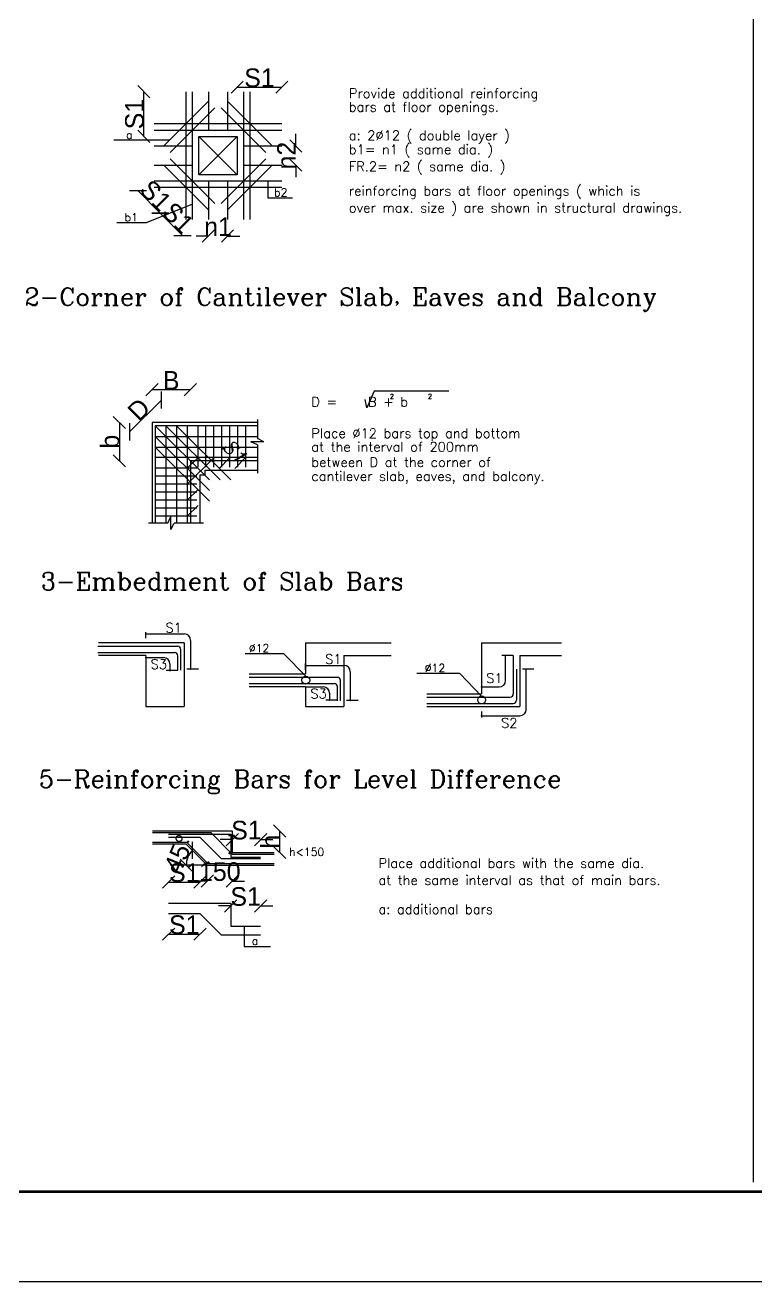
# Model space of a CAD drawing. Extents: x 166525 to 167198, y 178739 to 179747.
# Drawn here: x 166651.49 to 166661.29, y 179593.72 to 179610.58 of the extents above; entities that cross this region are included whole.
import ezdxf

# ---------------------------------------------------------------- set-up
doc = ezdxf.new("R2010")
doc.units = 0
doc.header["$MEASUREMENT"] = 0
doc.linetypes.add('AUSGEZOGEN', pattern=[0])
doc.linetypes.add('HIDDEN', pattern=[9.525, 6.35, -3.175])
doc.layers.get('0').update_dxf_attribs({"linetype": 'CONTINUOUS'})
doc.layers.get('DEFPOINTS').update_dxf_attribs({"linetype": 'CONTINUOUS'})
for name, color, linetype in [('1', 7, 'CONTINUOUS'), ('CL', 7, 'AUSGEZOGEN'), ('COVER', 7, 'CONTINUOUS'), ('DIM', 144, 'CONTINUOUS'), ('HATCH', 40, 'CONTINUOUS'), ('MHATCH', 8, 'CONTINUOUS'), ('Steel', 2, 'CONTINUOUS'), ('TEXT', 7, 'CONTINUOUS')]:
    doc.layers.add(name, color=color, linetype=linetype)
doc.styles.add('ITALICC', font='italicc')
doc.styles.add('ROMANC', font='romanc', dxfattribs={"height": 30})
doc.styles.add('ROMANS', font='romans.shx')
doc.dimstyles.new('1', dxfattribs={"dimtxt": 0.18, "dimasz": 0, "dimexe": 0, "dimexo": 0, "dimgap": 0.1, "dimtad": 1, "dimlfac": 0.5, "dimzin": 0, "dimdsep": 46, "dimtxsty": 'ITALICC', "dimtsz": 0.1, "dimcen": 0, "dimse1": 1, "dimse2": 1, "dimclrd": 256, "dimclre": 256, "dimclrt": 6, "dimadec": 0, "dimazin": 0, "dimtfac": 5, "dimtix": 1, "dimtofl": 0, "dimtmove": 2, "dimatfit": 3, "dimfxl": 1, "dimtolj": 1, "dimtzin": 0, "dimarcsym": 0})
doc.dimstyles.new('mais 1-100 plan', dxfattribs={"dimtxt": 0.25, "dimasz": 0.1635, "dimexe": 0.18, "dimexo": 0.0625, "dimgap": 0, "dimtad": 1, "dimzin": 0, "dimdsep": 46, "dimtxsty": 'Standard', "dimblk": 'OBLIQUE', "dimcen": 0, "dimse1": 1, "dimse2": 1, "dimclrd": 8, "dimclrt": 4, "dimadec": 0, "dimazin": 0, "dimtfac": 1, "dimtix": 1, "dimtofl": 0, "dimtmove": 0, "dimatfit": 3, "dimldrblk": 'OBLIQUE', "dimfxl": 0.18, "dimtolj": 1, "dimtzin": 0, "dimarcsym": 0})

# ---------------------------------------------------------------- blocks, each defined once
blk = doc.blocks.new('_OBLIQUE')
at = {"color": 0, "linetype": 'ByBlock'}
blk.add_line((-0.5, -0.5), (0.5, 0.5), dxfattribs=at)
blk = doc.blocks.new('*D117')
at = {"color": 8, "linetype": 'Continuous', "lineweight": -2, "transparency": 16777216}
for p, q in [((166654.25, 179598.763), (166654.087, 179598.763)), ((166654.651, 179598.763), (166654.814, 179598.763))]:
    blk.add_line(p, q, dxfattribs=at)
at = {"layer": 'DEFPOINTS', "color": 0, "linetype": 'Continuous', "transparency": 16777216}
for p in [(166654.25, 179598.688), (166654.651, 179598.763), (166654.651, 179598.623)]:
    blk.add_point(p, dxfattribs=at)
at = {"color": 8, "linetype": 'Continuous', "lineweight": -2, "transparency": 16777216, "xscale": 0.1635000000000001, "yscale": 0.1635000000000001, "zscale": 0.1635000000000001}
blk.add_blockref('_OBLIQUE', (166654.25, 179598.763), dxfattribs=at)
at = {"color": 8, "linetype": 'Continuous', "lineweight": -2, "transparency": 16777216, "xscale": 0.1635000000000001, "yscale": 0.1635000000000001, "zscale": 0.1635000000000001, "rotation": 180}
blk.add_blockref('_OBLIQUE', (166654.651, 179598.763), dxfattribs=at)
at = {"color": 4, "linetype": 'Continuous', "transparency": 16777216, "insert": (166654.451, 179598.888), "char_height": 0.25, "attachment_point": 5}
blk.add_mtext('\\A1;{S1}', dxfattribs=at)
blk = doc.blocks.new('*D118')
at = {"color": 8, "linetype": 'Continuous', "lineweight": -2, "transparency": 16777216}
for p, q in [((166654.272, 179599.653), (166654.108, 179599.653)), ((166654.651, 179599.653), (166654.814, 179599.653))]:
    blk.add_line(p, q, dxfattribs=at)
at = {"layer": 'DEFPOINTS', "color": 0, "linetype": 'Continuous', "transparency": 16777216}
for p in [(166654.272, 179599.574), (166654.651, 179599.653), (166654.651, 179599.513)]:
    blk.add_point(p, dxfattribs=at)
at = {"color": 8, "linetype": 'Continuous', "lineweight": -2, "transparency": 16777216, "xscale": 0.1635000000000001, "yscale": 0.1635000000000001, "zscale": 0.1635000000000001}
blk.add_blockref('_OBLIQUE', (166654.272, 179599.653), dxfattribs=at)
at = {"color": 8, "linetype": 'Continuous', "lineweight": -2, "transparency": 16777216, "xscale": 0.1635000000000001, "yscale": 0.1635000000000001, "zscale": 0.1635000000000001, "rotation": 180}
blk.add_blockref('_OBLIQUE', (166654.651, 179599.653), dxfattribs=at)
at = {"color": 4, "linetype": 'Continuous', "transparency": 16777216, "insert": (166654.461, 179599.778), "char_height": 0.25, "attachment_point": 5}
blk.add_mtext('\\A1;{S1}', dxfattribs=at)
blk = doc.blocks.new('*D119')
at = {"color": 8, "linetype": 'Continuous', "lineweight": -2, "transparency": 16777216}
blk.add_line((166654.336, 179609.743), (166654.935, 179609.743), dxfattribs=at)
at = {"layer": 'DEFPOINTS', "color": 0, "linetype": 'Continuous', "transparency": 16777216}
for p in [(166654.935, 179609.743), (166654.336, 179609.518), (166654.935, 179609.39)]:
    blk.add_point(p, dxfattribs=at)
at = {"color": 8, "linetype": 'Continuous', "lineweight": -2, "transparency": 16777216, "xscale": 0.1635000000000001, "yscale": 0.1635000000000001, "zscale": 0.1635000000000001, "rotation": 180}
blk.add_blockref('_OBLIQUE', (166654.336, 179609.743), dxfattribs=at)
at = {"color": 8, "linetype": 'Continuous', "lineweight": -2, "transparency": 16777216, "xscale": 0.1635000000000001, "yscale": 0.1635000000000001, "zscale": 0.1635000000000001}
blk.add_blockref('_OBLIQUE', (166654.935, 179609.743), dxfattribs=at)
at = {"color": 4, "linetype": 'Continuous', "transparency": 16777216, "insert": (166654.636, 179609.868), "char_height": 0.25, "attachment_point": 5}
blk.add_mtext('\\A1;{S1}', dxfattribs=at)
blk = doc.blocks.new('*D120')
at = {"color": 8, "linetype": 'Continuous', "lineweight": -2, "transparency": 16777216}
blk.add_line((166654.907, 179599.48), (166654.907, 179599.769), dxfattribs=at)
at = {"layer": 'DEFPOINTS', "color": 0, "linetype": 'Continuous', "transparency": 16777216}
for p in [(166654.717, 179599.769), (166654.907, 179599.769), (166654.717, 179599.48)]:
    blk.add_point(p, dxfattribs=at)
at = {"color": 8, "linetype": 'Continuous', "lineweight": -2, "transparency": 16777216, "xscale": 0.1635000000000001, "yscale": 0.1635000000000001, "zscale": 0.1635000000000001}
for p, rotation in [((166654.907, 179599.769), 90), ((166654.907, 179599.48), 270)]:
    blk.add_blockref('_OBLIQUE', p, dxfattribs=dict(at, rotation=rotation))
at = {"color": 4, "linetype": 'Continuous', "transparency": 16777216, "insert": (166654.782, 179599.625), "char_height": 0.25, "attachment_point": 5, "rotation": 90}
blk.add_mtext('\\A1;{h}', dxfattribs=at)
blk = doc.blocks.new('*D122')
at = {"color": 8, "linetype": 'Continuous', "lineweight": -2, "transparency": 16777216}
blk.add_line((166653.086, 179609.083), (166653.086, 179609.682), dxfattribs=at)
at = {"layer": 'DEFPOINTS', "color": 0, "linetype": 'Continuous', "transparency": 16777216}
for p in [(166653.086, 179609.682), (166653.433, 179609.682), (166653.305, 179609.083)]:
    blk.add_point(p, dxfattribs=at)
at = {"color": 8, "linetype": 'Continuous', "lineweight": -2, "transparency": 16777216, "xscale": 0.1635000000000001, "yscale": 0.1635000000000001, "zscale": 0.1635000000000001}
for p, rotation in [((166653.086, 179609.682), 90), ((166653.086, 179609.083), 270)]:
    blk.add_blockref('_OBLIQUE', p, dxfattribs=dict(at, rotation=rotation))
at = {"color": 4, "linetype": 'Continuous', "transparency": 16777216, "insert": (166652.961, 179609.383), "char_height": 0.25, "attachment_point": 5, "rotation": 90}
blk.add_mtext('\\A1;{S1}', dxfattribs=at)
blk = doc.blocks.new('*D123')
at = {"color": 8, "linetype": 'Continuous', "lineweight": -2, "transparency": 16777216}
blk.add_line((166653.306, 179608.053), (166653.605, 179607.753), dxfattribs=at)
at = {"layer": 'DEFPOINTS', "color": 0, "linetype": 'Continuous', "transparency": 16777216}
for p in [(166653.445, 179608.192), (166653.745, 179607.893), (166653.605, 179607.753)]:
    blk.add_point(p, dxfattribs=at)
at = {"color": 8, "linetype": 'Continuous', "lineweight": -2, "transparency": 16777216, "xscale": 0.1635000000000001, "yscale": 0.1635000000000001, "zscale": 0.1635000000000001}
for p, rotation in [((166653.306, 179608.053), 134.9999999988167), ((166653.605, 179607.753), 314.9999999988167)]:
    blk.add_blockref('_OBLIQUE', p, dxfattribs=dict(at, rotation=rotation))
at = {"color": 4, "linetype": 'Continuous', "transparency": 16777216, "insert": (166653.544, 179607.991), "char_height": 0.25, "attachment_point": 5, "rotation": 315}
blk.add_mtext('\\A1;{S1}', dxfattribs=at)
blk = doc.blocks.new('*D124')
at = {"color": 8, "linetype": 'Continuous', "lineweight": -2, "transparency": 16777216}
blk.add_line((166653.007, 179608.352), (166653.306, 179608.053), dxfattribs=at)
at = {"layer": 'DEFPOINTS', "color": 0, "linetype": 'Continuous', "transparency": 16777216}
for p in [(166653.146, 179608.492), (166653.445, 179608.192), (166653.306, 179608.053)]:
    blk.add_point(p, dxfattribs=at)
at = {"color": 8, "linetype": 'Continuous', "lineweight": -2, "transparency": 16777216, "xscale": 0.1635000000000001, "yscale": 0.1635000000000001, "zscale": 0.1635000000000001}
for p, rotation in [((166653.007, 179608.352), 135), ((166653.306, 179608.053), 315)]:
    blk.add_blockref('_OBLIQUE', p, dxfattribs=dict(at, rotation=rotation))
at = {"color": 4, "linetype": 'Continuous', "transparency": 16777216, "insert": (166653.245, 179608.291), "char_height": 0.25, "attachment_point": 5, "rotation": 315}
blk.add_mtext('\\A1;{S1}', dxfattribs=at)
blk = doc.blocks.new('*D125')
at = {"color": 8, "linetype": 'Continuous', "lineweight": -2, "transparency": 16777216}
for p, q in [((166653.951, 179607.747), (166653.788, 179607.747)), ((166654.208, 179607.747), (166654.371, 179607.747))]:
    blk.add_line(p, q, dxfattribs=at)
at = {"layer": 'DEFPOINTS', "color": 0, "linetype": 'Continuous', "transparency": 16777216}
for p in [(166653.951, 179607.873), (166654.208, 179607.873), (166654.208, 179607.747)]:
    blk.add_point(p, dxfattribs=at)
at = {"color": 8, "linetype": 'Continuous', "lineweight": -2, "transparency": 16777216, "xscale": 0.1635000000000001, "yscale": 0.1635000000000001, "zscale": 0.1635000000000001}
blk.add_blockref('_OBLIQUE', (166653.951, 179607.747), dxfattribs=at)
at = {"color": 8, "linetype": 'Continuous', "lineweight": -2, "transparency": 16777216, "xscale": 0.1635000000000001, "yscale": 0.1635000000000001, "zscale": 0.1635000000000001, "rotation": 180}
blk.add_blockref('_OBLIQUE', (166654.208, 179607.747), dxfattribs=at)
at = {"color": 4, "linetype": 'Continuous', "transparency": 16777216, "insert": (166654.08, 179607.872), "char_height": 0.25, "attachment_point": 5}
blk.add_mtext('\\A1;{n1}', dxfattribs=at)
blk = doc.blocks.new('*D126')
at = {"color": 8, "linetype": 'Continuous', "lineweight": -2, "transparency": 16777216}
for p, q in [((166653.937, 179599.097), (166653.773, 179599.097)), ((166654.272, 179599.097), (166654.435, 179599.097))]:
    blk.add_line(p, q, dxfattribs=at)
at = {"layer": 'DEFPOINTS', "color": 0, "linetype": 'Continuous', "transparency": 16777216}
for p in [(166653.937, 179599.202), (166654.272, 179599.203), (166654.272, 179599.097)]:
    blk.add_point(p, dxfattribs=at)
at = {"color": 8, "linetype": 'Continuous', "lineweight": -2, "transparency": 16777216, "xscale": 0.1635000000000001, "yscale": 0.1635000000000001, "zscale": 0.1635000000000001}
blk.add_blockref('_OBLIQUE', (166653.937, 179599.097), dxfattribs=at)
at = {"color": 8, "linetype": 'Continuous', "lineweight": -2, "transparency": 16777216, "xscale": 0.1635000000000001, "yscale": 0.1635000000000001, "zscale": 0.1635000000000001, "rotation": 180}
blk.add_blockref('_OBLIQUE', (166654.272, 179599.097), dxfattribs=at)
at = {"color": 4, "linetype": 'Continuous', "transparency": 16777216, "insert": (166654.104, 179599.222), "char_height": 0.25, "attachment_point": 5}
blk.add_mtext('\\A1;{150}', dxfattribs=at)
blk = doc.blocks.new('*D127')
at = {"color": 8, "linetype": 'Continuous', "lineweight": -2, "transparency": 16777216}
blk.add_line((166653.417, 179598.385), (166653.838, 179598.385), dxfattribs=at)
at = {"layer": 'DEFPOINTS', "color": 0, "linetype": 'Continuous', "transparency": 16777216}
for p in [(166653.417, 179598.516), (166653.838, 179598.516), (166653.838, 179598.385)]:
    blk.add_point(p, dxfattribs=at)
at = {"color": 8, "linetype": 'Continuous', "lineweight": -2, "transparency": 16777216, "xscale": 0.1635000000000001, "yscale": 0.1635000000000001, "zscale": 0.1635000000000001, "rotation": 180}
blk.add_blockref('_OBLIQUE', (166653.417, 179598.385), dxfattribs=at)
at = {"color": 8, "linetype": 'Continuous', "lineweight": -2, "transparency": 16777216, "xscale": 0.1635000000000001, "yscale": 0.1635000000000001, "zscale": 0.1635000000000001}
blk.add_blockref('_OBLIQUE', (166653.838, 179598.385), dxfattribs=at)
at = {"color": 4, "linetype": 'Continuous', "transparency": 16777216, "insert": (166653.628, 179598.51), "char_height": 0.25, "attachment_point": 5}
blk.add_mtext('\\A1;{S1}', dxfattribs=at)
blk = doc.blocks.new('*D128')
at = {"color": 8, "linetype": 'Continuous', "lineweight": -2, "transparency": 16777216}
blk.add_line((166653.417, 179599.084), (166653.838, 179599.084), dxfattribs=at)
at = {"layer": 'DEFPOINTS', "color": 0, "linetype": 'Continuous', "transparency": 16777216}
for p in [(166653.417, 179599.216), (166653.838, 179599.216), (166653.838, 179599.084)]:
    blk.add_point(p, dxfattribs=at)
at = {"color": 8, "linetype": 'Continuous', "lineweight": -2, "transparency": 16777216, "xscale": 0.1635000000000001, "yscale": 0.1635000000000001, "zscale": 0.1635000000000001, "rotation": 180}
blk.add_blockref('_OBLIQUE', (166653.417, 179599.084), dxfattribs=at)
at = {"color": 8, "linetype": 'Continuous', "lineweight": -2, "transparency": 16777216, "xscale": 0.1635000000000001, "yscale": 0.1635000000000001, "zscale": 0.1635000000000001}
blk.add_blockref('_OBLIQUE', (166653.838, 179599.084), dxfattribs=at)
at = {"color": 4, "linetype": 'Continuous', "transparency": 16777216, "insert": (166653.628, 179599.209), "char_height": 0.25, "attachment_point": 5}
blk.add_mtext('\\A1;{S1}', dxfattribs=at)
blk = doc.blocks.new('*D129')
at = {"color": 8, "linetype": 'Continuous', "lineweight": -2, "transparency": 16777216}
blk.add_arc((166653.937, 179599.309), 0.283, 135, 180, dxfattribs=at)
at = {"layer": 'DEFPOINTS', "color": 0, "linetype": 'Continuous', "transparency": 16777216}
for p in [(166653.648, 179599.598), (166653.692, 179599.451), (166653.438, 179599.309), (166653.937, 179599.309), (166653.937, 179599.309)]:
    blk.add_point(p, dxfattribs=at)
at = {"color": 8, "linetype": 'Continuous', "lineweight": -2, "transparency": 16777216, "xscale": 0.1635000000000001, "yscale": 0.1635000000000001, "zscale": 0.1635000000000001}
for p, rotation in [((166653.737, 179599.509), 44.99999999633005), ((166653.654, 179599.309), 270.0000000007686)]:
    blk.add_blockref('_OBLIQUE', p, dxfattribs=dict(at, rotation=rotation))
at = {"color": 4, "linetype": 'Continuous', "transparency": 16777216, "insert": (166653.56, 179599.465), "char_height": 0.25, "attachment_point": 5, "rotation": 67.5}
blk.add_mtext('\\A1;45°', dxfattribs=at)
blk = doc.blocks.new('*D130')
at = {"layer": 'DEFPOINTS', "color": 0, "ltscale": 10, "transparency": 16777216}
for p in [(166653.951, 179604.775), (166654.335, 179604.56), (166654.251, 179604.476)]:
    blk.add_point(p, dxfattribs=at)
at = {"layer": 'Steel', "color": 6, "ltscale": 10, "transparency": 16777216, "insert": (166654.319, 179604.844), "char_height": 0.18, "attachment_point": 5, "rotation": 315, "style": 'ITALICC'}
blk.add_mtext('\\A1;{S1}', dxfattribs=at)
blk = doc.blocks.new('*D56')
at = {"color": 8, "linetype": 'Continuous', "lineweight": -2, "transparency": 16777216}
blk.add_line((166652.894, 179605.12), (166653.321, 179605.548), dxfattribs=at)
at = {"layer": 'DEFPOINTS', "color": 0, "linetype": 'Continuous', "transparency": 16777216}
for p in [(166653.321, 179605.548), (166653.666, 179605.203), (166653.238, 179604.775)]:
    blk.add_point(p, dxfattribs=at)
at = {"color": 8, "linetype": 'Continuous', "lineweight": -2, "transparency": 16777216, "xscale": 0.1635000000000001, "yscale": 0.1635000000000001, "zscale": 0.1635000000000001}
for p, rotation in [((166653.321, 179605.548), 45.0000000019492), ((166652.894, 179605.12), 225.0000000019492)]:
    blk.add_blockref('_OBLIQUE', p, dxfattribs=dict(at, rotation=rotation))
at = {"color": 4, "linetype": 'Continuous', "transparency": 16777216, "insert": (166653.019, 179605.422), "char_height": 0.25, "attachment_point": 5, "rotation": 45}
blk.add_mtext('\\A1;{D}', dxfattribs=at)
blk = doc.blocks.new('*D57')
at = {"color": 8, "linetype": 'Continuous', "lineweight": -2, "transparency": 16777216}
blk.add_line((166653.196, 179605.687), (166653.709, 179605.687), dxfattribs=at)
at = {"layer": 'DEFPOINTS', "color": 0, "linetype": 'Continuous', "transparency": 16777216}
for p in [(166653.196, 179605.587), (166653.709, 179605.687), (166653.709, 179605.446)]:
    blk.add_point(p, dxfattribs=at)
at = {"color": 8, "linetype": 'Continuous', "lineweight": -2, "transparency": 16777216, "xscale": 0.1635000000000001, "yscale": 0.1635000000000001, "zscale": 0.1635000000000001, "rotation": 180}
blk.add_blockref('_OBLIQUE', (166653.196, 179605.687), dxfattribs=at)
at = {"color": 8, "linetype": 'Continuous', "lineweight": -2, "transparency": 16777216, "xscale": 0.1635000000000001, "yscale": 0.1635000000000001, "zscale": 0.1635000000000001}
blk.add_blockref('_OBLIQUE', (166653.709, 179605.687), dxfattribs=at)
at = {"color": 4, "linetype": 'Continuous', "transparency": 16777216, "insert": (166653.452, 179605.812), "char_height": 0.25, "attachment_point": 5}
blk.add_mtext('\\A1;{B}', dxfattribs=at)
blk = doc.blocks.new('*D58')
at = {"color": 8, "linetype": 'Continuous', "lineweight": -2, "transparency": 16777216}
blk.add_line((166652.757, 179605.246), (166652.757, 179604.733), dxfattribs=at)
at = {"layer": 'DEFPOINTS', "color": 0, "linetype": 'Continuous', "transparency": 16777216}
for p in [(166652.839, 179605.246), (166652.757, 179604.733), (166652.985, 179604.733)]:
    blk.add_point(p, dxfattribs=at)
at = {"color": 8, "linetype": 'Continuous', "lineweight": -2, "transparency": 16777216, "xscale": 0.1635000000000001, "yscale": 0.1635000000000001, "zscale": 0.1635000000000001}
for p, rotation in [((166652.757, 179605.246), 90), ((166652.757, 179604.733), 270)]:
    blk.add_blockref('_OBLIQUE', p, dxfattribs=dict(at, rotation=rotation))
at = {"color": 4, "linetype": 'Continuous', "transparency": 16777216, "insert": (166652.632, 179604.989), "char_height": 0.25, "attachment_point": 5, "rotation": 90}
blk.add_mtext('\\A1;{b}', dxfattribs=at)
blk = doc.blocks.new('*D60')
at = {"color": 8, "linetype": 'Continuous', "lineweight": -2, "transparency": 16777216}
for p, q in [((166655.123, 179608.955), (166655.123, 179609.118)), ((166655.123, 179608.698), (166655.123, 179608.535))]:
    blk.add_line(p, q, dxfattribs=at)
at = {"layer": 'DEFPOINTS', "color": 0, "linetype": 'Continuous', "transparency": 16777216}
for p in [(166654.995, 179608.955), (166654.995, 179608.698), (166655.123, 179608.698)]:
    blk.add_point(p, dxfattribs=at)
at = {"color": 8, "linetype": 'Continuous', "lineweight": -2, "transparency": 16777216, "xscale": 0.1635000000000001, "yscale": 0.1635000000000001, "zscale": 0.1635000000000001}
for p, rotation in [((166655.123, 179608.955), 270), ((166655.123, 179608.698), 90)]:
    blk.add_blockref('_OBLIQUE', p, dxfattribs=dict(at, rotation=rotation))
at = {"color": 4, "linetype": 'Continuous', "transparency": 16777216, "insert": (166654.998, 179608.826), "char_height": 0.25, "attachment_point": 5, "rotation": 90}
blk.add_mtext('\\A1;{n2}', dxfattribs=at)

msp = doc.modelspace()

# ---------------------------------------------------------------- linework, layer by layer
at = {"color": 8, "ltscale": 2}
msp.add_line((166661.25524, 179634.83676), (166661.25524, 179595.06095), dxfattribs=at)
at = {"layer": '1', "ltscale": 10}
for p, q in [((166653.19564, 179605.24582), (166653.19564, 179603.89846)), ((166654.60741, 179605.24582), (166653.19564, 179605.24582)), ((166653.62494, 179602.29211), (166652.47686, 179602.29211)), ((166653.62494, 179602.29211), (166653.62494, 179601.43662)), ((166655.25328, 179602.29211), (166655.25328, 179601.87501)), ((166655.25328, 179602.29211), (166656.40136, 179602.29211)), ((166657.61242, 179602.29211), (166657.61242, 179601.60772)), ((166657.61242, 179602.29211), (166658.68729, 179602.29211)), ((166653.11165, 179602.12101), (166652.47686, 179602.12101)), ((166653.11165, 179602.12101), (166653.11165, 179601.43662)), ((166655.76657, 179602.12101), (166655.76657, 179601.43662)), ((166655.76657, 179602.12101), (166656.40136, 179602.12101)), ((166658.12571, 179602.12101), (166658.12571, 179601.43662)), ((166658.12571, 179602.12101), (166658.68729, 179602.12101)), ((166654.49941, 179601.87501), (166655.25328, 179601.87501)), ((166654.49941, 179601.70391), (166655.25328, 179601.70391)), ((166655.25328, 179601.70391), (166655.25328, 179601.43662)), ((166656.87843, 179601.60772), (166657.61242, 179601.60772)), ((166653.11165, 179601.43662), (166653.62494, 179601.43662)), ((166655.25328, 179601.43662), (166655.76657, 179601.43662)), ((166656.87843, 179601.43662), (166658.12571, 179601.43662)), ((166653.20252, 179599.76926), (166653.93651, 179599.76926)), ((166653.93651, 179599.76926), (166654.27158, 179599.76926)), ((166654.27158, 179599.76926), (166654.27158, 179599.48031)), ((166653.20252, 179599.59816), (166653.64756, 179599.59816)), ((166653.93651, 179599.30921), (166653.64756, 179599.59816)), ((166654.27158, 179599.48031), (166654.83315, 179599.48031)), ((166653.93651, 179599.30921), (166654.27158, 179599.30921)), ((166654.27158, 179599.30921), (166654.83315, 179599.30921))]:
    msp.add_line(p, q, dxfattribs=at)
at = {"layer": '1', "linetype": 'HIDDEN', "ltscale": 60}
for p, q in [((166653.70894, 179604.73252), (166653.70894, 179603.89846)), ((166654.60741, 179604.73252), (166653.70894, 179604.73252)), ((166653.90143, 179604.6042), (166653.90143, 179604.54004)), ((166654.60741, 179604.6042), (166653.90143, 179604.6042)), ((166653.90143, 179604.54004), (166653.83727, 179604.54004)), ((166653.83727, 179604.54004), (166653.83727, 179603.89846))]:
    msp.add_line(p, q, dxfattribs=at)
at = {"layer": '1', "ltscale": 10}
msp.add_lwpolyline([(166653.82296, 179608.56979), (166653.82296, 179609.08309), (166654.33626, 179609.08309), (166654.33626, 179608.56979)], close=True, dxfattribs=at)
at = {"layer": 'CL', "linetype": 'Continuous'}
for points in [[(166653.42827, 179609.0306), (166652.68209, 179609.0306)], [(166654.75, 179608.48424), (166654.75, 179608.25749), (166655.07809, 179608.25749)], [(166653.73741, 179608.17652), (166653.11786, 179607.92347), (166652.72242, 179607.92347)], [(166655.25651, 179601.84309), (166654.96223, 179602.14459), (166654.4428, 179602.14459)], [(166657.61565, 179601.57821), (166657.32137, 179601.8797), (166656.7477, 179601.8797)], [(166654.42942, 179598.49295), (166654.42942, 179598.2199), (166654.78206, 179598.2199)]]:
    msp.add_lwpolyline(points, dxfattribs=at)
at = {"layer": 'COVER', "flags": 128}
msp.add_lwpolyline([(166613.8318, 179636.04424), (166673.75305, 179636.04424), (166673.75305, 179593.72174), (166613.8318, 179593.72174)], close=True, dxfattribs=at)
at = {"layer": 'DIM', "ltscale": 10}
for p, q in [((166653.11165, 179602.35201), (166653.11165, 179602.43406)), ((166653.11165, 179602.41013), (166653.62711, 179602.41013)), ((166653.71266, 179602.32458), (166653.71266, 179601.93938)), ((166653.11165, 179602.09495), (166653.34978, 179602.09495)), ((166658.04017, 179602.12101), (166657.88474, 179602.12101)), ((166657.9361, 179601.78587), (166657.9361, 179602.12101)), ((166653.53939, 179601.91877), (166653.38397, 179601.91877)), ((166653.43533, 179602.0094), (166653.43533, 179601.91877)), ((166653.81673, 179601.93938), (166653.6613, 179601.93938)), ((166655.25328, 179601.9315), (166655.25328, 179602.01355)), ((166655.25328, 179601.98962), (166655.76874, 179601.98962)), ((166655.85429, 179601.90407), (166655.85429, 179601.51887)), ((166658.3175, 179601.93962), (166658.16207, 179601.93962)), ((166658.21343, 179601.39957), (166658.21343, 179601.93962)), ((166655.25328, 179601.70032), (166655.49141, 179601.70032)), ((166657.61242, 179601.70032), (166657.85055, 179601.70032)), ((166655.68102, 179601.52414), (166655.5256, 179601.52414)), ((166655.57696, 179601.61477), (166655.57696, 179601.52414)), ((166655.95836, 179601.51887), (166655.80293, 179601.51887)), ((166657.61242, 179601.37214), (166657.61242, 179601.29009)), ((166657.61242, 179601.31402), (166658.12788, 179601.31402)), ((166653.93651, 179599.30921), (166653.43825, 179599.30921))]:
    msp.add_line(p, q, dxfattribs=at)
at = {"layer": 'DIM', "ltscale": 10, "const_width": 0.01069}
for points in [[(166653.1063, 179602.41013, -1), (166653.11699, 179602.41013, -1)], [(166653.1063, 179602.09495, 1), (166653.11699, 179602.09495, 1)], [(166657.93075, 179602.12101, 1), (166657.94145, 179602.12101, 1)], [(166653.42998, 179601.91877, -1), (166653.44068, 179601.91877, -1)], [(166653.70731, 179601.93938, -1), (166653.71801, 179601.93938, -1)], [(166655.24793, 179601.98962, -1), (166655.25862, 179601.98962, -1)], [(166658.20808, 179601.93962, 1), (166658.21878, 179601.93962, 1)], [(166655.24793, 179601.70032, 1), (166655.25862, 179601.70032, 1)], [(166657.60707, 179601.70032, 1), (166657.61776, 179601.70032, 1)], [(166655.57161, 179601.52414, -1), (166655.58231, 179601.52414, -1)], [(166655.84894, 179601.51887, -1), (166655.85964, 179601.51887, -1)], [(166657.60707, 179601.31402, 1), (166657.61776, 179601.31402, 1)]]:
    msp.add_lwpolyline(points, format="xyb", close=True, dxfattribs=at)
at = {"layer": 'DIM', "ltscale": 10}
for centre, start, end in [((166653.62711, 179602.32458), 0, 90), ((166653.34978, 179602.0094), 0, 90), ((166655.76874, 179601.90407), 0, 90), ((166655.49141, 179601.61477), 0, 90), ((166657.85055, 179601.78587), 270, 0), ((166658.12788, 179601.39957), 270, 0)]:
    msp.add_arc(centre, 0.08555, start, end, dxfattribs=at)
at = {"layer": 'HATCH', "ltscale": 10}
for p, q in [((166654.33626, 179609.08309), (166653.82296, 179608.56979)), ((166653.82296, 179609.08309), (166654.33626, 179608.56979)), ((166654.60741, 179605.2886), (166654.60741, 179605.03195)), ((166654.69296, 179604.98917), (166654.52186, 179604.98917)), ((166654.60741, 179604.9464), (166654.52186, 179604.98917)), ((166654.69296, 179604.98917), (166654.60741, 179605.03195)), ((166654.60741, 179604.9464), (166654.60741, 179604.56746)), ((166653.40617, 179603.89846), (166653.14952, 179603.89846)), ((166653.40617, 179603.89846), (166653.44895, 179603.98401)), ((166653.44895, 179603.81291), (166653.44895, 179603.98401)), ((166653.44895, 179603.81291), (166653.49172, 179603.89846)), ((166653.88616, 179603.89846), (166653.49172, 179603.89846))]:
    msp.add_line(p, q, dxfattribs=at)
at = {"layer": 'MHATCH', "const_width": 0.03562, "flags": 128}
msp.add_lwpolyline([(166615.3993, 179634.83299), (166672.18555, 179634.83299), (166672.18555, 179594.93299), (166615.3993, 179594.93299)], close=True, dxfattribs=at)
at = {"layer": 'Steel', "ltscale": 10}
for p, q in [((166653.65186, 179607.97094), (166653.65186, 179609.68193)), ((166653.73741, 179607.97094), (166653.73741, 179609.68193)), ((166653.95128, 179609.68193), (166653.95128, 179609.16864)), ((166654.20793, 179609.68193), (166654.20793, 179609.16864)), ((166654.42181, 179609.68193), (166654.42181, 179607.97094)), ((166654.50735, 179609.68193), (166654.50735, 179607.97094)), ((166653.35244, 179608.95476), (166653.95128, 179609.55361)), ((166653.43799, 179608.86921), (166654.03683, 179609.46806)), ((166654.72123, 179608.86921), (166654.12238, 179609.46806)), ((166654.80678, 179608.95476), (166654.20793, 179609.55361)), ((166653.22411, 179609.25419), (166654.9351, 179609.25419)), ((166653.22411, 179609.16864), (166654.9351, 179609.16864)), ((166653.22411, 179608.95476), (166653.73741, 179608.95476)), ((166654.42181, 179608.95476), (166654.9351, 179608.95476)), ((166653.43799, 179608.78366), (166654.03683, 179608.18482)), ((166654.72123, 179608.78366), (166654.12238, 179608.18482)), ((166653.22411, 179608.69811), (166653.73741, 179608.69811)), ((166653.35244, 179608.69811), (166653.95128, 179608.09927)), ((166654.80678, 179608.69811), (166654.20793, 179608.09927)), ((166654.42181, 179608.69811), (166654.9351, 179608.69811)), ((166654.9351, 179608.48424), (166653.22411, 179608.48424)), ((166653.95128, 179608.48424), (166653.95128, 179607.97094)), ((166654.20793, 179608.48424), (166654.20793, 179607.97094)), ((166654.9351, 179608.39869), (166653.22411, 179608.39869)), ((166656.17383, 179605.66831), (166656.07578, 179605.4453)), ((166657.17775, 179605.66831), (166656.17383, 179605.66831)), ((166656.07578, 179605.4453), (166656.05399, 179605.55408)), ((166653.23842, 179605.20305), (166653.23842, 179603.89846)), ((166653.23842, 179605.20305), (166653.96559, 179604.47588)), ((166654.60741, 179605.20305), (166653.23842, 179605.20305)), ((166653.381, 179605.20305), (166654.10817, 179604.47588)), ((166653.381, 179605.20305), (166653.381, 179603.89846)), ((166653.52358, 179605.20305), (166654.25075, 179604.47588)), ((166653.52358, 179605.20305), (166653.52358, 179603.89846)), ((166653.66617, 179605.20305), (166653.66617, 179603.89846)), ((166653.23842, 179605.06046), (166653.96559, 179604.33329)), ((166653.23842, 179605.06046), (166654.60741, 179605.06046)), ((166653.23842, 179604.91788), (166653.96559, 179604.19071)), ((166653.23842, 179604.91788), (166654.60741, 179604.91788)), ((166654.60741, 179604.7753), (166653.23842, 179604.7753)), ((166652.46793, 179602.24628), (166653.53939, 179602.24628)), ((166653.58217, 179601.9273), (166653.58217, 179602.2035)), ((166652.46793, 179602.16073), (166653.49662, 179602.16073)), ((166653.53939, 179601.9273), (166653.53939, 179602.11795)), ((166658.04017, 179602.12101), (166658.04017, 179601.60772)), ((166658.08294, 179601.93641), (166658.08294, 179601.52217)), ((166654.49941, 179601.83224), (166655.68102, 179601.83224)), ((166654.49941, 179601.74669), (166655.63825, 179601.74669)), ((166655.68102, 179601.51326), (166655.68102, 179601.70391)), ((166655.7238, 179601.51326), (166655.7238, 179601.78946)), ((166656.87843, 179601.56494), (166657.99739, 179601.56494)), ((166656.87843, 179601.47939), (166658.04017, 179601.47939)), ((166653.20252, 179599.74787), (166653.98179, 179599.74787)), ((166653.41719, 179599.72648), (166654.25019, 179599.72648)), ((166653.41719, 179599.68335), (166653.83807, 179599.68335)), ((166654.12401, 179599.39741), (166653.83807, 179599.68335)), ((166654.27074, 179599.45892), (166653.98179, 179599.74787)), ((166654.25019, 179599.72648), (166654.25019, 179599.4188)), ((166653.20252, 179599.61955), (166653.65642, 179599.61955)), ((166653.94537, 179599.3306), (166653.65642, 179599.61955)), ((166654.12401, 179599.39741), (166654.65087, 179599.39741)), ((166654.25019, 179599.4188), (166654.65087, 179599.4188)), ((166654.27074, 179599.45892), (166654.83315, 179599.45892)), ((166653.94537, 179599.3306), (166654.83315, 179599.3306)), ((166653.41719, 179598.80063), (166654.25019, 179598.80063)), ((166653.41719, 179598.66051), (166653.83807, 179598.66051)), ((166654.12401, 179598.37457), (166653.83807, 179598.66051)), ((166654.25019, 179598.80063), (166654.25019, 179598.49295)), ((166654.25019, 179598.49295), (166654.65087, 179598.49295)), ((166654.12401, 179598.37457), (166654.65087, 179598.37457))]:
    msp.add_line(p, q, dxfattribs=at)
at = {"layer": 'Steel', "color": 3, "ltscale": 10}
for p, q in [((166653.81171, 179604.64698), (166653.81171, 179605.20305)), ((166653.91864, 179604.64698), (166653.91864, 179605.20305)), ((166654.02558, 179604.64698), (166654.02558, 179605.20305)), ((166654.13252, 179604.64698), (166654.13252, 179605.20305)), ((166654.23945, 179604.64698), (166654.23945, 179605.20305)), ((166654.34639, 179604.64698), (166654.34639, 179605.20305)), ((166654.45333, 179604.64698), (166654.45333, 179605.20305)), ((166653.66617, 179604.63272), (166653.81171, 179604.7753)), ((166653.66617, 179604.41884), (166654.03001, 179604.7753)), ((166654.2365, 179604.7753), (166654.09391, 179604.62976)), ((166654.45037, 179604.7753), (166654.30779, 179604.62976)), ((166653.79449, 179604.63272), (166653.23842, 179604.63272)), ((166653.79449, 179604.52578), (166653.23842, 179604.52578)), ((166653.79449, 179604.41884), (166653.23842, 179604.41884)), ((166653.79449, 179604.31191), (166653.23842, 179604.31191)), ((166653.66617, 179604.20497), (166653.81171, 179604.34755)), ((166653.79449, 179604.20497), (166653.23842, 179604.20497)), ((166653.79449, 179604.09803), (166653.23842, 179604.09803)), ((166653.66617, 179603.9911), (166653.81171, 179604.13368)), ((166653.79449, 179603.9911), (166653.23842, 179603.9911))]:
    msp.add_line(p, q, dxfattribs=at)
at = {"layer": 'Steel', "ltscale": 10, "const_width": 0.01497}
for points in [[(166654.22548, 179599.71078, 1), (166654.24045, 179599.71078, 1)], [(166653.67265, 179599.6252, 1), (166653.68762, 179599.6252, 1)], [(166653.94478, 179599.34707, 1), (166653.95975, 179599.34707, 1)], [(166654.22548, 179599.47116, 1), (166654.24045, 179599.47116, 1)]]:
    msp.add_lwpolyline(points, format="xyb", close=True, dxfattribs=at)
at = {"layer": 'Steel', "ltscale": 10}
for centre in [(166655.25651, 179601.79143), (166657.61565, 179601.52655)]:
    msp.add_circle(centre, 0.05296, dxfattribs=at)
for centre, start, end in [((166653.53939, 179602.2035), 0, 90), ((166653.49662, 179602.11795), 0, 90), ((166655.63825, 179601.70391), 0, 90), ((166655.68102, 179601.78946), 0, 90), ((166657.99739, 179601.60772), 270, 0), ((166658.04017, 179601.52217), 270, 0)]:
    msp.add_arc(centre, 0.04277, start, end, dxfattribs=at)

# ---------------------------------------------------------------- texts
at = {"color": 2, "linetype": 'ByBlock', "ltscale": 10, "char_height": 0.128324, "attachment_point": 5, "style": 'ROMANS'}
for s, insert in [('{S1}', (166653.48529, 179602.49393)), ('{S3}', (166653.28697, 179602.00485)), ('{S1}', (166655.62692, 179602.07342)), ('{S1}', (166657.78774, 179601.81805)), ('{S3}', (166655.4286, 179601.61021)), ('{S2}', (166657.98606, 179601.21762))]:
    msp.add_mtext(s, dxfattribs=dict(at, insert=insert))
at = {"layer": '1', "color": 2, "ltscale": 10, "insert": (166655.03416, 179599.43391), "char_height": 0.106937, "attachment_point": 7, "style": 'ROMANS'}
msp.add_mtext('{h<150}', dxfattribs=at)
at = {"layer": 'CL', "color": 7, "style": 'ROMANC'}
for s, p in [('2-Corner of Cantilever Slab, Eaves and Balcony', (166651.48342, 179606.81349)), ('3-Embedment of Slab Bars', (166651.70272, 179603.00011)), ('5-Reinforcing Bars for Level Difference', (166651.6782, 179600.34827))]:
    msp.add_text(s, height=0.2369432, dxfattribs=at).set_placement(p)
at = {"layer": 'Steel', "color": 2, "ltscale": 10, "style": 'ROMANS'}
for s, insert, char_height, attachment_point in [('a', (166652.93427, 179609.05198), 0.10694, 9), ('b2', (166654.83221, 179608.27888), 0.106937, 7), ('b1', (166653.00523, 179607.94486), 0.106937, 9), ('%%c12', (166654.76812, 179602.16597), 0.106937, 9), ('%%c12', (166657.12726, 179601.90108), 0.106937, 9), ('a', (166654.53306, 179598.24128), 0.10694, 7)]:
    msp.add_mtext(s, dxfattribs=dict(at, insert=insert, char_height=char_height, attachment_point=attachment_point))
at = {"layer": 'TEXT', "ltscale": 10, "style": 'ROMANS'}
for s, height, p in [('Provide additional reinforcing', 0.1283242, (166655.83404, 179609.59764)), ('bars at floor openings.', 0.1283242, (166655.83404, 179609.41488)), ('a: 2%%C12 ( double layer )', 0.1283242, (166655.83404, 179609.03302)), ('b1= n1 ( same dia. )', 0.1283242, (166655.83404, 179608.84444)), ('FR.2= n2 ( same dia. )', 0.1283242, (166655.83404, 179608.61731)), ('reinforcing bars at floor openings ( which is', 0.1283242, (166655.83404, 179608.28923)), ('over max. size ) are shown in structural drawings.', 0.1283242, (166655.83404, 179608.0621)), ('D =    B + b', 0.1283242, (166655.33177, 179605.45962)), ('2', 0.06416, (166656.38468, 179605.56411)), ('2', 0.06416, (166656.89574, 179605.56411)), ('Place %%c12 bars top and bottom', 0.1283242, (166655.33177, 179605.03852)), ('at the interval of 200mm', 0.1283242, (166655.33177, 179604.85576)), ('between D at the corner of', 0.1283242, (166655.33177, 179604.65056)), ('cantilever slab, eaves, and balcony.', 0.1283242, (166655.33177, 179604.46197)), ('Place additional bars with the same dia.', 0.1283242, (166656.23178, 179599.2721)), ('at the same interval as that of main bars.', 0.1283242, (166656.23178, 179599.04497)), ('a: additional bars', 0.1283242, (166656.23178, 179598.65486))]:
    msp.add_text(s, height=height, dxfattribs=at).set_placement(p)

# ---------------------------------------------------------------- dimensions: what is measured, and where the dimension line sits
at = {"color": 2, "linetype": 'Continuous'}
for base, p1, p2, text, picture, middle in [((166654.9351, 179609.7426), (166654.33626, 179609.51822), (166654.9351, 179609.38989), '{S1}', '*D119', (166654.63568, 179609.8676)), ((166654.20793, 179607.74701), (166653.95128, 179607.87342), (166654.20793, 179607.87342), '{n1}', '*D125', (166654.07961, 179607.87201)), ((166653.70894, 179605.6874), (166653.19564, 179605.58722), (166653.70894, 179605.44599), '{B}', '*D57', (166653.45229, 179605.8124)), ((166654.65087, 179599.65301), (166654.27158, 179599.57445), (166654.65087, 179599.51293), '{S1}', '*D118', (166654.46123, 179599.77801)), ((166653.83807, 179599.08444), (166653.41719, 179599.21575), (166653.83807, 179599.21575), '{S1}', '*D128', (166653.62763, 179599.20944)), ((166654.27158, 179599.09727), (166653.93651, 179599.20244), (166654.27158, 179599.2035), '{150}', '*D126', (166654.10404, 179599.22227)), ((166654.65087, 179598.76342), (166654.25019, 179598.68833), (166654.65087, 179598.62334), '{S1}', '*D117', (166654.45053, 179598.88842)), ((166653.83807, 179598.38483), (166653.41719, 179598.51614), (166653.83807, 179598.51614), '{S1}', '*D127', (166653.62763, 179598.50983))]:
    dim = msp.add_linear_dim(base=base, p1=p1, p2=p2, text=text, dimstyle='mais 1-100 plan', override={"dimfxlon": 1, "dimarcsym": 1}, dxfattribs=at)
    dim.commit()
    dim.dimension.update_dxf_attribs({"geometry": picture, "text_midpoint": middle})
for base, p1, p2, angle, text, picture, middle in [((166653.08633, 179609.68193), (166653.30451, 179609.08309), (166653.43283, 179609.68193), 90, '{S1}', '*D122', (166652.96133, 179609.38251)), ((166655.12257, 179608.69811), (166654.99521, 179608.95476), (166654.99521, 179608.69811), 90, '{n2}', '*D60', (166654.99757, 179608.82644)), ((166653.60537, 179607.75336), (166653.44535, 179608.19218), (166653.74478, 179607.89276), 315, '{S1}', '*D123', (166653.54405, 179607.99146)), ((166652.75688, 179604.73252), (166652.83852, 179605.24582), (166652.98544, 179604.73252), 90, '{b}', '*D58', (166652.63188, 179604.98917)), ((166654.90664, 179599.76926), (166654.71691, 179599.48031), (166654.71691, 179599.76926), 90, '{h}', '*D120', (166654.78164, 179599.62478))]:
    dim = msp.add_linear_dim(base=base, p1=p1, p2=p2, angle=angle, text=text, dimstyle='mais 1-100 plan', override={"dimfxlon": 1, "dimarcsym": 1}, dxfattribs=at)
    dim.commit()
    dim.dimension.update_dxf_attribs({"geometry": picture, "text_midpoint": middle})
for p1, p2, distance, text, picture, middle in [((166653.14593, 179608.49161), (166653.44535, 179608.19218), -0.19715, '{S1}', '*D124', (166653.24463, 179608.29088)), ((166653.23842, 179604.7753), (166653.66617, 179605.20305), 0.48774, '{D}', '*D56', (166653.01902, 179605.42244))]:
    dim = msp.add_aligned_dim(p1=p1, p2=p2, distance=distance, text=text, dimstyle='mais 1-100 plan', override={"dimfxlon": 1, "dimarcsym": 1}, dxfattribs=at)
    dim.commit()
    dim.dimension.update_dxf_attribs({"geometry": picture, "text_midpoint": middle})
dim = msp.add_angular_dim_2l(base=(166653.69172, 179599.45054), line1=((166653.93651, 179599.30921), (166653.43825, 179599.30921)), line2=((166653.93651, 179599.30921), (166653.64756, 179599.59816)), dimstyle='mais 1-100 plan', override={"dimfxlon": 1, "dimarcsym": 1}, dxfattribs=at)
dim.commit()
dim.dimension.update_dxf_attribs({"geometry": '*D129', "text_midpoint": (166653.55988, 179599.46522)})
at = {"layer": 'Steel', "ltscale": 10}
dim = msp.add_aligned_dim(p1=(166653.95133, 179604.7753), p2=(166654.25075, 179604.47588), distance=0.11848, text='{S1}', dimstyle='1', dxfattribs=at)
dim.commit()
dim.dimension.update_dxf_attribs({"geometry": '*D130', "text_midpoint": (166654.31917, 179604.84372)})

doc.saveas('drawing.dxf')
